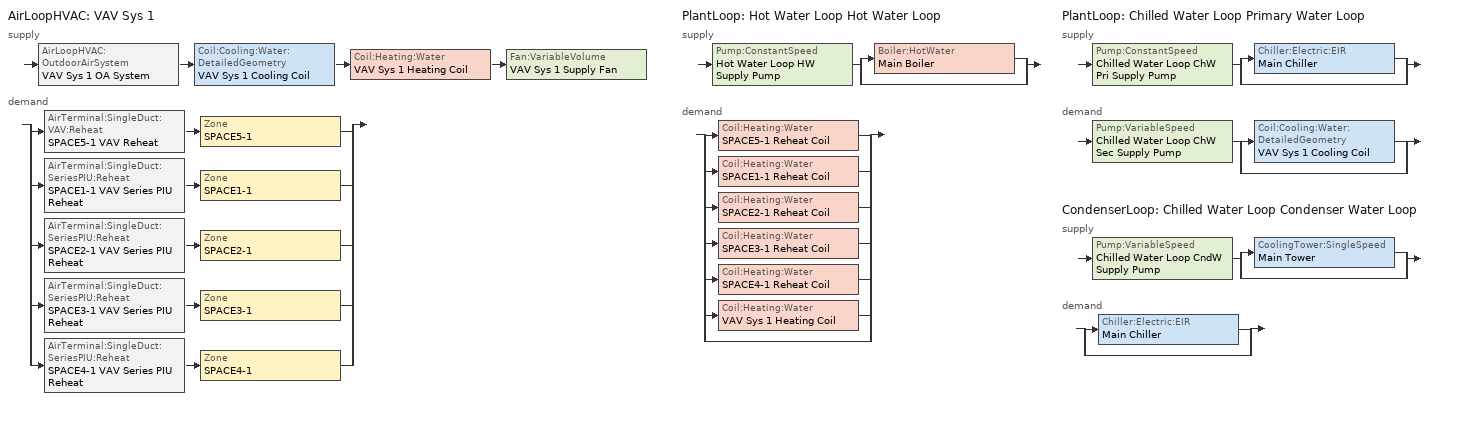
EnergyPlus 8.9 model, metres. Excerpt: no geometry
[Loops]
AirLoopHVAC 'VAV Sys 1'
 supply: AirLoopHVAC:OutdoorAirSystem 'VAV Sys 1 OA System' > Coil:Cooling:Water:DetailedGeometry 'VAV Sys 1 Cooling Coil' > Coil:Heating:Water 'VAV Sys 1 Heating Coil' > Fan:VariableVolume 'VAV Sys 1 Supply Fan'
 demand: split
  | AirTerminal:SingleDuct:VAV:Reheat 'SPACE5-1 VAV Reheat' > Zone 'SPACE5-1'
  | AirTerminal:SingleDuct:SeriesPIU:Reheat 'SPACE1-1 VAV Series PIU Reheat' > Zone 'SPACE1-1'
  | AirTerminal:SingleDuct:SeriesPIU:Reheat 'SPACE2-1 VAV Series PIU Reheat' > Zone 'SPACE2-1'
  | AirTerminal:SingleDuct:SeriesPIU:Reheat 'SPACE3-1 VAV Series PIU Reheat' > Zone 'SPACE3-1'
  | AirTerminal:SingleDuct:SeriesPIU:Reheat 'SPACE4-1 VAV Series PIU Reheat' > Zone 'SPACE4-1'
PlantLoop 'Hot Water Loop Hot Water Loop'
 supply: Pump:ConstantSpeed 'Hot Water Loop HW Supply Pump' > split
  | Boiler:HotWater 'Main Boiler'
  | bypass
 demand: split
  | Coil:Heating:Water 'SPACE5-1 Reheat Coil'
  | Coil:Heating:Water 'SPACE1-1 Reheat Coil'
  | Coil:Heating:Water 'SPACE2-1 Reheat Coil'
  | Coil:Heating:Water 'SPACE3-1 Reheat Coil'
  | Coil:Heating:Water 'SPACE4-1 Reheat Coil'
  | Coil:Heating:Water 'VAV Sys 1 Heating Coil'
  | bypass
PlantLoop 'Chilled Water Loop Primary Water Loop'
 supply: Pump:ConstantSpeed 'Chilled Water Loop ChW Pri Supply Pump' > split
  | Chiller:Electric:EIR 'Main Chiller'
  | bypass
 demand: Pump:VariableSpeed 'Chilled Water Loop ChW Sec Supply Pump' > split
  | Coil:Cooling:Water:DetailedGeometry 'VAV Sys 1 Cooling Coil'
  | bypass
CondenserLoop 'Chilled Water Loop Condenser Water Loop'
 supply: Pump:VariableSpeed 'Chilled Water Loop CndW Supply Pump' > split
  | CoolingTower:SingleSpeed 'Main Tower'
  | bypass
 demand: split
  | Chiller:Electric:EIR 'Main Chiller'
  | bypass
[ThermostatSetpoint:DualSetpoint]
All Zones Dual SP Control: Heating Setpoint Temperature Schedule=Htg-SetP-Sch; Cooling Setpoint Temperature Schedule=Clg-SetP-Sch
[ZoneControl:Thermostat] Control Type Schedule=COMPACT HVAC-ALWAYS 4; Control 1=All Zones Dual SP Control
Name | Zone or ZoneList
SPACE5-1 Thermostat | SPACE5-1
SPACE1-1 Thermostat | SPACE1-1
SPACE2-1 Thermostat | SPACE2-1
SPACE3-1 Thermostat | SPACE3-1
SPACE4-1 Thermostat | SPACE4-1
[Sizing:Zone] Zone Cooling Design Supply Air Temperature Input Method=SupplyAirTemperature; Zone Cooling Design Supply Air Temperature {C}=14; Zone Heating Design Supply Air Temperature Input Method=SupplyAirTemperature; Zone Heating Design Supply Air Temperature {C}=50; Zone Cooling Design Supply Air Humidity Ratio {kgWater/kgDryAir}=0.008; Zone Heating Design Supply Air Humidity Ratio {kgWater/kgDryAir}=0.008; Zone Heating Sizing Factor=0; Zone Cooling Sizing Factor=0; Cooling Design Air Flow Method=DesignDay; Cooling Design Air Flow Rate {m3/s}=0; Heating Design Air Flow Method=DesignDay; Heating Design Air Flow Rate {m3/s}=0
Name | Design Specification Outdoor Air Object
SPACE5-1 | SZ DSOA SPACE5-1
SPACE1-1 | SZ DSOA SPACE1-1
SPACE2-1 | SZ DSOA SPACE2-1
SPACE3-1 | SZ DSOA SPACE3-1
SPACE4-1 | SZ DSOA SPACE4-1
[DesignSpecification:OutdoorAir] Outdoor Air Method=flow/person; Outdoor Air Flow per Person {m3/s-person}=0.00944; Outdoor Air Flow per Zone Floor Area {m3/s-m2}=0; Outdoor Air Flow per Zone {m3/s}=0
SZ DSOA SPACE5-1; SZ DSOA SPACE1-1; SZ DSOA SPACE2-1; SZ DSOA SPACE3-1; SZ DSOA SPACE4-1
[Zone equipment]
SPACE5-1: SPACE5-1 VAV Reheat
SPACE1-1: SPACE1-1 VAV Series PIU Reheat
SPACE2-1: SPACE2-1 VAV Series PIU Reheat
SPACE3-1: SPACE3-1 VAV Series PIU Reheat
SPACE4-1: SPACE4-1 VAV Series PIU Reheat
[AirTerminal:SingleDuct:VAV:Reheat]
SPACE5-1 VAV Reheat: Availability Schedule=COMPACT HVAC-ALWAYS 1; Maximum Air Flow Rate {m3/s}=autosize; Zone Minimum Air Flow Input Method=Constant; Constant Minimum Air Flow Fraction=0.3; Reheat Coil=SPACE5-1 Reheat Coil; Maximum Hot Water or Steam Flow Rate {m3/s}=autosize; Minimum Hot Water or Steam Flow Rate {m3/s}=0; Convergence Tolerance=0.001; Damper Heating Action=ReverseWithLimits; Maximum Flow per Zone Floor Area During Reheat {m3/s-m2}=AUTOCALCULATE; Maximum Flow Fraction During Reheat=AUTOCALCULATE
[Coil:Heating:Water] Availability Schedule=COMPACT HVAC-ALWAYS 1; U-Factor Times Area Value {W/K}=autosize; Maximum Water Flow Rate {m3/s}=autosize; Performance Input Method=UFactorTimesAreaAndDesignWaterFlowRate; Rated Capacity {W}=autosize; Rated Inlet Water Temperature {C}=82.2; Rated Inlet Air Temperature {C}=16.6; Rated Outlet Water Temperature {C}=71.1; Rated Outlet Air Temperature {C}=32.2
SPACE5-1 Reheat Coil; SPACE1-1 Reheat Coil; SPACE2-1 Reheat Coil; SPACE3-1 Reheat Coil; SPACE4-1 Reheat Coil; VAV Sys 1 Heating Coil
[AirTerminal:SingleDuct:SeriesPIU:Reheat] Availability Schedule=COMPACT HVAC-ALWAYS 1; Maximum Air Flow Rate {m3/s}=autosize; Maximum Primary Air Flow Rate {m3/s}=autosize; Minimum Primary Air Flow Fraction=autosize; Maximum Hot Water or Steam Flow Rate {m3/s}=autosize; Minimum Hot Water or Steam Flow Rate {m3/s}=0; Convergence Tolerance=0.001
Name | Fan | Reheat Coil
SPACE1-1 VAV Series PIU Reheat | SPACE1-1 PIU Fan | SPACE1-1 Reheat Coil
SPACE2-1 VAV Series PIU Reheat | SPACE2-1 PIU Fan | SPACE2-1 Reheat Coil
SPACE3-1 VAV Series PIU Reheat | SPACE3-1 PIU Fan | SPACE3-1 Reheat Coil
SPACE4-1 VAV Series PIU Reheat | SPACE4-1 PIU Fan | SPACE4-1 Reheat Coil
[Fan:ConstantVolume] Availability Schedule=COMPACT HVAC-ALWAYS 1; Fan Total Efficiency=0.7; Pressure Rise {Pa}=1000; Maximum Flow Rate {m3/s}=autosize; Motor Efficiency=0.9; Motor In Airstream Fraction=1
SPACE1-1 PIU Fan; SPACE2-1 PIU Fan; SPACE3-1 PIU Fan; SPACE4-1 PIU Fan
[Sizing:System]
VAV Sys 1: Type of Load to Size On=sensible; Design Outdoor Air Flow Rate {m3/s}=autosize; Central Heating Maximum System Air Flow Ratio=0.3; Preheat Design Temperature {C}=7; Preheat Design Humidity Ratio {kgWater/kgDryAir}=0.008; Precool Design Temperature {C}=11; Precool Design Humidity Ratio {kgWater/kgDryAir}=0.008; Central Cooling Design Supply Air Temperature {C}=14; Central Heating Design Supply Air Temperature {C}=10; Type of Zone Sum to Use=noncoincident; 100% Outdoor Air in Cooling=no; 100% Outdoor Air in Heating=no; Central Cooling Design Supply Air Humidity Ratio {kgWater/kgDryAir}=0.008; Central Heating Design Supply Air Humidity Ratio {kgWater/kgDryAir}=0.008; Cooling Supply Air Flow Rate Method=DesignDay; Cooling Supply Air Flow Rate {m3/s}=0; Heating Supply Air Flow Rate Method=DesignDay; Heating Supply Air Flow Rate {m3/s}=0; Zone Maximum Outdoor Air Fraction=1; Cooling Design Capacity Method=CoolingDesignCapacity; Cooling Design Capacity {W}=autosize; Heating Design Capacity Method=HeatingDesignCapacity; Heating Design Capacity {W}=autosize; Central Cooling Capacity Control Method=VAV
[AirLoopHVAC]
VAV Sys 1: Design Supply Air Flow Rate {m3/s}=autosize
[AirLoopHVAC:ReturnPlenum]
VAV Sys 1 Return Plenum: Zone=PLENUM-1
[SetpointManager:Scheduled] Control Variable=Temperature
Name | Schedule | Setpoint Node or NodeList
VAV Sys 1 Cooling Supply Air Temp Manager | COMPACT HVAC-ALWAYS 14 | VAV Sys 1 Supply Fan Outlet
VAV Sys 1 Heating Supply Air Temp Manager | COMPACT HVAC-ALWAYS 10.0 | VAV Sys 1 Supply Path Inlet
Chilled Water Primary Loop Setpoint Manager | COMPACT HVAC-ALWAYS 5.0 | Chilled Water Loop ChW Pri Supply Outlet
Chilled Water Secondary Loop Setpoint Manager | COMPACT HVAC-ALWAYS 7.22 | Chilled Water Loop ChW Sec Demand Inlet
Chilled Water Loop CndW Temp Manager | COMPACT HVAC-ALWAYS 29.4 | Chilled Water Loop CndW Supply Outlet
[Coil:Cooling:Water:DetailedGeometry]
VAV Sys 1 Cooling Coil: Availability Schedule=COMPACT HVAC-ALWAYS 1; Maximum Water Flow Rate {m3/s}=autosize; Tube Outside Surface Area {m2}=autosize; Total Tube Inside Area {m2}=autosize; Fin Surface Area {m2}=autosize; Minimum Airflow Area {m2}=autosize; Coil Depth {m}=autosize; Fin Diameter {m}=autosize; Fin Thickness {m}=0.0015; Tube Inside Diameter {m}=0.01445; Tube Outside Diameter {m}=0.0159; Tube Thermal Conductivity {W/m-K}=386; Fin Thermal Conductivity {W/m-K}=204; Fin Spacing {m}=0.0018; Tube Depth Spacing {m}=0.026; Number of Tube Rows=4; Number of Tubes per Row=autosize
[Controller:WaterCoil] Control Variable=Temperature; Actuator Variable=FLOW; Controller Convergence Tolerance {deltaC}=autosize; Maximum Actuated Flow {m3/s}=autosize; Minimum Actuated Flow {m3/s}=0
Name | Action
VAV Sys 1 Cooling Coil Controller | Reverse
VAV Sys 1 Heating Coil Controller | Normal
[SetpointManager:MixedAir] Control Variable=Temperature
Name | Setpoint Node or NodeList
VAV Sys 1 Cooling Coil Air Temp Manager | VAV Sys 1 Mixed Air Nodes
VAV Sys 1 Heating Coil Air Temp Manager | VAV Sys 1 Heating Coil Outlet
[Fan:VariableVolume]
VAV Sys 1 Supply Fan: Availability Schedule=FanAvailSched; Fan Total Efficiency=0.7; Pressure Rise {Pa}=600; Maximum Flow Rate {m3/s}=autosize; Fan Power Minimum Flow Rate Input Method=Fraction; Fan Power Minimum Flow Fraction=0.25; Motor Efficiency=0.9; Motor In Airstream Fraction=1; Fan Power Coefficient 1=0.350712; Fan Power Coefficient 2=0.308505; Fan Power Coefficient 3=-0.541374; Fan Power Coefficient 4=0.871988; Fan Power Coefficient 5=0
[Controller:OutdoorAir]
VAV Sys 1 OA Controller: Minimum Outdoor Air Flow Rate {m3/s}=autosize; Maximum Outdoor Air Flow Rate {m3/s}=autosize; Economizer Control Type=DifferentialDryBulb; Economizer Control Action Type=ModulateFlow; Economizer Maximum Limit Dry-Bulb Temperature {C}=19; Economizer Minimum Limit Dry-Bulb Temperature {C}=4; Lockout Type=NoLockout; Minimum Limit Type=FixedMinimum; Minimum Outdoor Air Schedule=Min OA Sched
[Sizing:Plant]
Name | Loop Type | Design Loop Exit Temperature {C} | Loop Design Temperature Difference {deltaC}
Hot Water Loop Hot Water Loop | Heating | 82 | 11
Chilled Water Loop Primary Water Loop | Cooling | 5 | 6.67
Chilled Water Loop Condenser Water Loop | Condenser | 29.4 | 5.6
[PlantLoop] Fluid Type=Water; Minimum Loop Flow Rate {m3/s}=0; Plant Loop Volume {m3}=autocalculate; Load Distribution Scheme=SequentialLoad; Plant Loop Demand Calculation Scheme=SingleSetPoint
Name | Plant Equipment Operation Scheme | Maximum Loop Temperature {C} | Minimum Loop Temperature {C} | Maximum Loop Flow Rate {m3/s} | Common Pipe Simulation
Hot Water Loop Hot Water Loop | Hot Water Loop Operation | 100 | 10 | autosize
Chilled Water Loop Primary Water Loop | Chilled Water Loop Chiller Operation | 98 | 1 | 0.0012396 | TwoWayCommonPipe
[PlantEquipmentOperationSchemes] Control Scheme 1 Schedule=COMPACT HVAC-ALWAYS 1
Name | Control Scheme 1
Hot Water Loop Operation | Hot Water Loop Operation All Hours
Chilled Water Loop Chiller Operation | Chilled Water Loop Chiller Operation All Hours
[PlantEquipmentOperation:HeatingLoad]
Hot Water Loop Operation All Hours: Load Range 1 Lower Limit {W}=0; Load Range 1 Upper Limit {W}=10000; Range 1 Equipment List=Hot Water Loop All Equipment
[PlantEquipmentList]
Hot Water Loop All Equipment: Main Boiler
Chilled Water Loop All Chillers: Main Chiller
[SetpointManager:OutdoorAirReset]
Hot Water Loop HW Temp Manager: Control Variable=Temperature; Setpoint at Outdoor Low Temperature {C}=82.2; Outdoor Low Temperature {C}=-6.7; Setpoint at Outdoor High Temperature {C}=65.6; Outdoor High Temperature {C}=10; Setpoint Node or NodeList=Hot Water Loop HW Supply Outlet
[Pump:ConstantSpeed] Design Pump Head {Pa}=179352; Motor Efficiency=0.9; Fraction of Motor Inefficiencies to Fluid Stream=0; Pump Control Type=INTERMITTENT
Name | Design Flow Rate {m3/s} | Design Power Consumption {W} | Pump Flow Rate Schedule
Hot Water Loop HW Supply Pump | autosize | autosize
Chilled Water Loop ChW Pri Supply Pump | 0.0012396 | 316.71 | COMPACT HVAC-ALWAYS 1
[Boiler:HotWater]
Main Boiler: Fuel Type=NaturalGas; Nominal Capacity {W}=autosize; Nominal Thermal Efficiency=0.8; Efficiency Curve Temperature Evaluation Variable=LeavingBoiler; Normalized Boiler Efficiency Curve=BoilerEfficiency; Design Water Outlet Temperature {C}=81; Design Water Flow Rate {m3/s}=autosize; Minimum Part Load Ratio=0; Maximum Part Load Ratio=1.1; Optimum Part Load Ratio=1; Water Outlet Upper Temperature Limit {C}=100; Boiler Flow Mode=ConstantFlow; Parasitic Electric Load {W}=0
[Chiller:Electric:EIR]
Main Chiller: Reference Capacity {W}=70000; Reference COP {W/W}=3.2; Reference Leaving Chilled Water Temperature {C}=6.67; Reference Entering Condenser Fluid Temperature {C}=29.4; Reference Chilled Water Flow Rate {m3/s}=0.0012396; Reference Condenser Fluid Flow Rate {m3/s}=0.0019379; Cooling Capacity Function of Temperature Curve=Main Chiller RecipCapFT; Electric Input to Cooling Output Ratio Function of Temperature Curve=Main Chiller RecipEIRFT; Electric Input to Cooling Output Ratio Function of Part Load Ratio Curve=Main Chiller RecipEIRFPLR; Minimum Part Load Ratio=0; Maximum Part Load Ratio=1; Optimum Part Load Ratio=1; Minimum Unloading Ratio=0.25; Condenser Type=WaterCooled; Fraction of Compressor Electric Consumption Rejected by Condenser=1; Leaving Chilled Water Lower Temperature Limit {C}=5; Chiller Flow Mode=ConstantFlow; Design Heat Recovery Water Flow Rate {m3/s}=0
[CoolingTower:SingleSpeed]
Main Tower: Design Water Flow Rate {m3/s}=autosize; Design Air Flow Rate {m3/s}=autosize; Design Fan Power {W}=autosize; Design U-Factor Times Area Value {W/K}=autosize; Free Convection Air Flow Rate {m3/s}=autocalculate; Free Convection U-Factor Times Area Value {W/K}=autocalculate; Performance Input Method=UFactorTimesAreaAndDesignWaterFlowRate
[PlantEquipmentOperation:CoolingLoad] Load Range 1 Lower Limit {W}=0
Name | Load Range 1 Upper Limit {W} | Range 1 Equipment List
Chilled Water Loop Chiller Operation All Hours | 10000 | Chilled Water Loop All Chillers
Chilled Water Loop Condenser Operation All Hours | 1000000000000000 | Chilled Water Loop All Condensers
[Pump:VariableSpeed] Design Pump Head {Pa}=179352; Design Power Consumption {W}=autosize; Motor Efficiency=0.9; Fraction of Motor Inefficiencies to Fluid Stream=0; Coefficient 1 of the Part Load Performance Curve=0; Coefficient 2 of the Part Load Performance Curve=1; Coefficient 3 of the Part Load Performance Curve=0; Coefficient 4 of the Part Load Performance Curve=0; Design Minimum Flow Rate {m3/s}=0; Pump Control Type=INTERMITTENT; Pump Flow Rate Schedule=COMPACT HVAC-ALWAYS 1
Name | Design Maximum Flow Rate {m3/s}
Chilled Water Loop ChW Sec Supply Pump | 0.0012396
Chilled Water Loop CndW Supply Pump | autosize
[CondenserLoop]
Chilled Water Loop Condenser Water Loop: Fluid Type=Water; Condenser Equipment Operation Scheme=Chilled Water Loop Condenser Operation; Maximum Loop Temperature {C}=80; Minimum Loop Temperature {C}=5; Maximum Loop Flow Rate {m3/s}=autosize; Minimum Loop Flow Rate {m3/s}=0; Condenser Loop Volume {m3}=autocalculate; Load Distribution Scheme=SequentialLoad
[CondenserEquipmentOperationSchemes]
Chilled Water Loop Condenser Operation: Control Scheme 1=Chilled Water Loop Condenser Operation All Hours; Control Scheme 1 Schedule=COMPACT HVAC-ALWAYS 1
[CondenserEquipmentList]
Chilled Water Loop All Condensers: Main Tower
[Schedule:Compact]
Htg-SetP-Sch: Through: 12/31, For: WeekDays CustomDay1 CustomDay2, Until: 6:00, 13, Until: 7:00, 18, Until: 21:00, 23, Until: 24:00, 13, For: WeekEnds Holiday, Until: 24:00, 13, For: SummerDesignDay, Until: 24:00, 13, For: WinterDesignDay, Until: 24:00, 23
Clg-SetP-Sch: Through: 12/31, For: WeekDays CustomDay1 CustomDay2, Until: 7:00, 32, Until: 21:00, 24, Until: 24:00, 32, For: WeekEnds Holiday, Until: 24:00, 32, For: SummerDesignDay, Until: 24:00, 24, For: WinterDesignDay, Until: 24:00, 32
FanAvailSched: Through: 12/31, For: WeekDays CustomDay1 CustomDay2, Until: 7:00, 0, Until: 21:00, 1, Until: 24:00, 0, For: Weekends Holiday, Until: 24:00, 0, For: SummerDesignDay, Until: 24:00, 1, For: WinterDesignDay, Until: 24:00, 1
Min OA Sched: Through: 12/31, For: WeekDays CustomDay1 CustomDay2, Until: 8:00, 0, Until: 21:00, 1, Until: 24:00, 0, For: Weekends Holiday, Until: 24:00, 0, For: SummerDesignDay, Until: 24:00, 1, For: WinterDesignDay, Until: 24:00, 1
COMPACT HVAC-ALWAYS 1: Through: 12/31, For: AllDays, Until: 24:00, 1
COMPACT HVAC-ALWAYS 4: Through: 12/31, For: AllDays, Until: 24:00, 4
COMPACT HVAC-ALWAYS 14: Through: 12/31, For: AllDays, Until: 24:00, 14
COMPACT HVAC-ALWAYS 10.0: Through: 12/31, For: AllDays, Until: 24:00, 10
COMPACT HVAC-ALWAYS 5.0: Through: 12/31, For: AllDays, Until: 24:00, 5
COMPACT HVAC-ALWAYS 7.22: Through: 12/31, For: AllDays, Until: 24:00, 7.22
COMPACT HVAC-ALWAYS 29.4: Through: 12/31, For: AllDays, Until: 24:00, 29.4
[Curve:Quadratic] Minimum Value of x=0; Maximum Value of x=1
Name | Coefficient1 Constant | Coefficient2 x | Coefficient3 x**2
BoilerEfficiency | 0.97 | 0.0633 | -0.0333
Main Chiller RecipEIRFPLR | 0.088065 | 1.137742 | -0.225806
[Curve:Biquadratic] Minimum Value of x=5; Maximum Value of x=10; Minimum Value of y=24; Maximum Value of y=35; Input Unit Type for X=Temperature; Input Unit Type for Y=Temperature; Output Unit Type=Dimensionless
Name | Coefficient1 Constant | Coefficient2 x | Coefficient3 x**2 | Coefficient4 y | Coefficient5 y**2 | Coefficient6 x*y
Main Chiller RecipCapFT | 0.507883 | 0.145228 | -0.00625644 | -0.0011178 | -0.0001296 | -0.00028188
Main Chiller RecipEIRFT | 1.03076 | -0.103536 | 0.00710208 | 0.0093186 | 0.00031752 | -0.00104328
